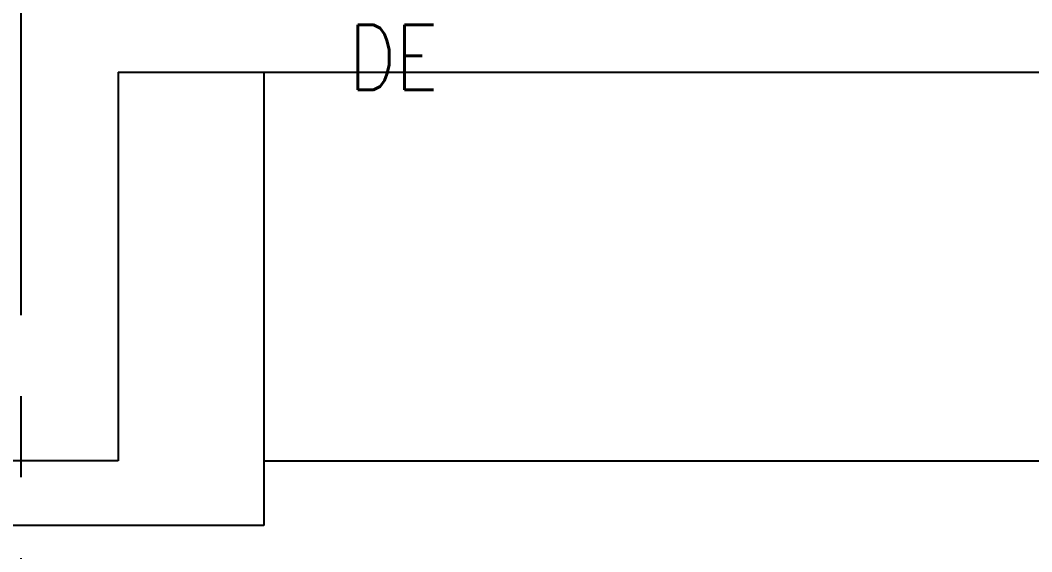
# Model space of a CAD drawing. Extents: x -18489 to 195597, y -1599 to 112111.
# Drawn here: x 18479.8 to 18792.1, y 26132.7 to 26296.8 of the extents above; entities that cross this region are included whole.
import ezdxf
from ezdxf.enums import TextEntityAlignment as Align
from ezdxf.xclip import XClip

# ---------------------------------------------------------------- set-up
doc = ezdxf.new("R2010")
doc.units = 0
doc.header["$LTSCALE"] = 100
doc.header["$XCLIPFRAME"] = 2
doc.linetypes.add('188K-SM-07-F10-MECH-CR PIPE-Y2257103$0$X-S-FAB_SL ALL$0$COL-CEN-LIN', pattern=[3.25, 2.5, -0.25, 0.25, -0.25])
for name, color, linetype in [('188K-SM-07-F10-MECH-CR PIPE-Y2257103$0$0-BG', 6, 'Continuous'), ('188K-SM-07-F10-MECH-CR PIPE-Y2257103$0$UPW_PVDF', 7, 'Continuous'), ('188K-SM-07-F10-MECH-CR PIPE-Y2257103$0$X-S-FAB_SL ALL$0$ASP_1', 1, 'Continuous'), ('188K-SM-07-F10-MECH-CR PIPE-Y2257103$0$X-S-FAB_SL ALL$0$ASP_8', 8, 'Continuous'), ('188K-SM-07-F10-MECH-CR PIPE-Y2257103$0$X-S-FAB_SL ALL$0$CCL', 15, '188K-SM-07-F10-MECH-CR PIPE-Y2257103$0$X-S-FAB_SL ALL$0$COL-CEN-LIN')]:
    doc.layers.add(name, color=color, linetype=linetype)
doc.styles.add('188K-SM-07-F10-MECH-CR PIPE-Y2257103$0$AA-TXT', font='romans.shx', dxfattribs={"bigfont": 'chineset.shx'})

# ---------------------------------------------------------------- blocks, each defined once
blk = doc.blocks.new('188K-SM-07-F10-MECH-CR PIPE-Y2257103$0$X-S-FAB_SL ALL$0$A$Ceb448ab1')
at = {"layer": '188K-SM-07-F10-MECH-CR PIPE-Y2257103$0$X-S-FAB_SL ALL$0$CCL'}
blk.add_line((18480, 3600), (18480, 0), dxfattribs=at)
blk = doc.blocks.new('188K-SM-07-F10-MECH-CR PIPE-Y2257103$0$X-S-FAB_SL ALL')
at = {"layer": '188K-SM-07-F10-MECH-CR PIPE-Y2257103$0$X-S-FAB_SL ALL$0$ASP_1'}
for p, q in [((14036.479, -73053.977), (14816.479, -73053.977)), ((14036.479, -73053.977), (14036.479, -73173.977)), ((14036.479, -73173.977), (13976.479, -73173.977))]:
    blk.add_line(p, q, dxfattribs=at)
at = {"layer": '188K-SM-07-F10-MECH-CR PIPE-Y2257103$0$X-S-FAB_SL ALL$0$ASP_8'}
for p, q in [((14081.479, -73053.977), (14081.479, -73193.977)), ((14081.479, -73173.977), (14661.479, -73173.977)), ((14081.479, -73193.977), (13931.479, -73193.977))]:
    blk.add_line(p, q, dxfattribs=at)
at = {"layer": '188K-SM-07-F10-MECH-CR PIPE-Y2257103$0$X-S-FAB_SL ALL$0$CCL'}
blk.add_blockref('188K-SM-07-F10-MECH-CR PIPE-Y2257103$0$X-S-FAB_SL ALL$0$A$Ceb448ab1', (-4473.521, -73553.977), dxfattribs=at)
blk = doc.blocks.new('188K-SM-07-F10-MECH-CR PIPE-Y2257103$0$DE')
at = {"layer": '188K-SM-07-F10-MECH-CR PIPE-Y2257103$0$UPW_PVDF', "style": '188K-SM-07-F10-MECH-CR PIPE-Y2257103$0$AA-TXT', "width": 0.8}
blk.add_text('DE', height=20, dxfattribs=at).set_placement((15572.28, -73049.38), align=Align.MIDDLE_LEFT)
blk = doc.blocks.new('188K-SM-07-F10-MECH-CR PIPE-Y2257103')
ref = blk.add_blockref('188K-SM-07-F10-MECH-CR PIPE-Y2257103$0$X-S-FAB_SL ALL', (4473.521, 99334.763))
XClip(ref).set_block_clipping_path([(-7553.4648570136, -75341.9369645483), (24026.2025623869, -67725.7696244382)])
at = {"layer": '188K-SM-07-F10-MECH-CR PIPE-Y2257103$0$0-BG'}
blk.add_blockref('188K-SM-07-F10-MECH-CR PIPE-Y2257103$0$DE', (3009.02, 99334.763), dxfattribs=at)

msp = doc.modelspace()

# ---------------------------------------------------------------- block references
msp.add_blockref('188K-SM-07-F10-MECH-CR PIPE-Y2257103', (0, 0))

doc.saveas('drawing.dxf')
